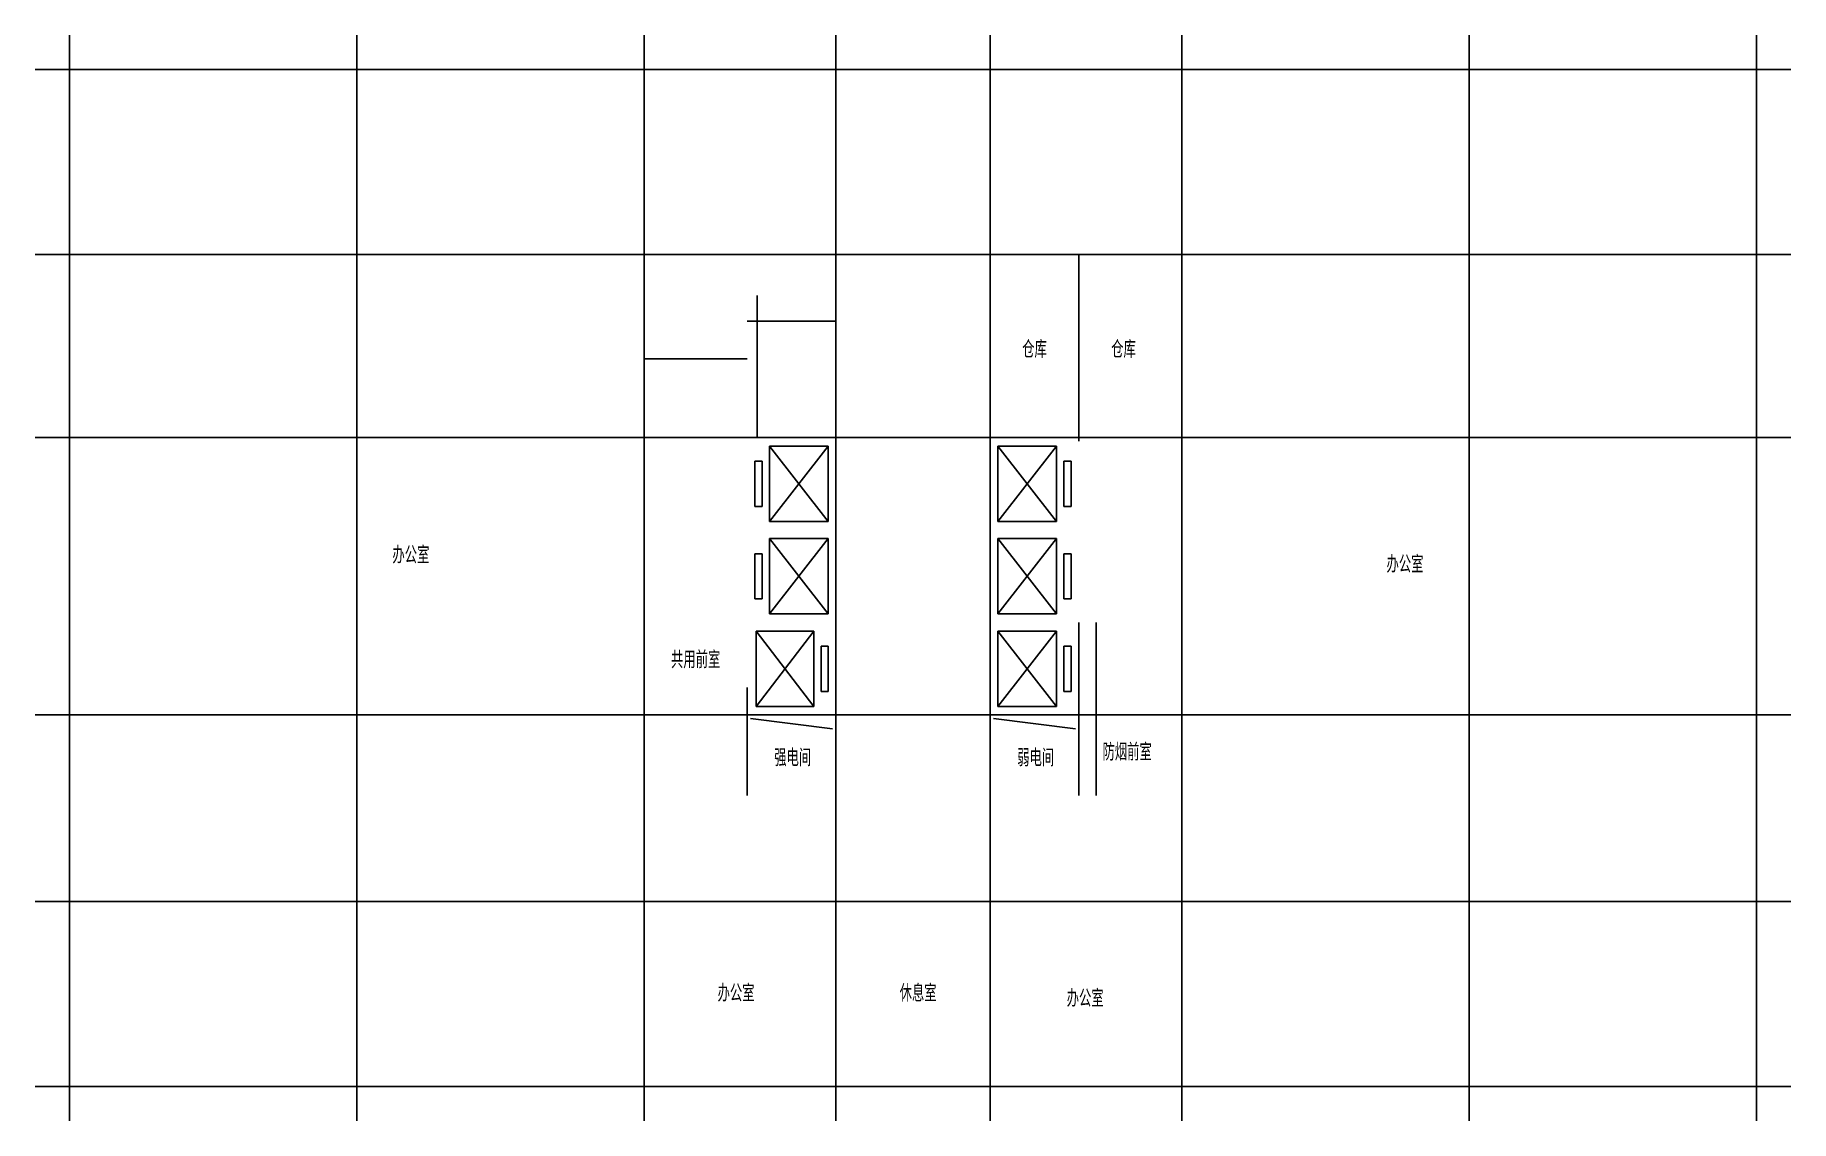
# Model space of a CAD drawing. Extents: x -1000 to 50300, y -1000 to 30700.
import ezdxf

# ---------------------------------------------------------------- set-up
doc = ezdxf.new("R2010")
doc.units = 0
doc.header["$LTSCALE"] = 1000
doc.header["$MEASUREMENT"] = 0
for name, color, linetype in [('DOTE', 1, 'Continuous'), ('EVTR', 2, 'Continuous'), ('hole', 50, 'Continuous'), ('Text', 7, 'Continuous')]:
    doc.layers.add(name, color=color, linetype=linetype)
doc.styles.get("Standard").update_dxf_attribs({"font": 'gbenor.shx', "bigfont": 'gbcbig.shx'})

msp = doc.modelspace()

# ---------------------------------------------------------------- linework, layer by layer
at = {"layer": 'DOTE'}
for p, q in [((0, -1000), (0, 30700)), ((8400, -1000), (8400, 30700)), ((16800, -1000), (16800, 30700)), ((22400, -1000), (22400, 30700)), ((26900, -1000), (26900, 30700)), ((32500, -1000), (32500, 30700)), ((40900, -1000), (40900, 30700)), ((49300, -1000), (49300, 30700)), ((-1000, 29700), (50300, 29700)), ((-1000, 24300), (50300, 24300)), ((33500, 24300), (15800, 24300)), ((29500, 18850), (29500, 24300)), ((20100, 23100), (20100, 18950)), ((19800, 22350), (22400, 22350)), ((19800, 21250), (16800, 21250)), ((-1000, 18950), (50300, 18950)), ((29500, 13550), (29500, 8500)), ((30000, 13550), (30000, 8500)), ((19800, 11650), (19800, 8500)), ((-1000, 10850), (50300, 10850)), ((-1000, 5400), (50300, 5400)), ((-1000, 0), (50300, 0))]:
    msp.add_line(p, q, dxfattribs=at)
at = {"layer": 'EVTR'}
for p, q in [((22175, 18700), (20455, 18700)), ((20455, 18700), (20455, 16500)), ((20455, 16500), (22175, 18700)), ((22175, 16500), (20455, 18700)), ((22175, 16500), (22175, 18700)), ((28845, 18700), (27125, 18700)), ((27125, 18700), (27125, 16500)), ((28845, 18700), (27125, 16500)), ((27125, 18700), (28845, 16500)), ((28845, 16500), (28845, 18700)), ((20240, 18260), (20025, 18260)), ((20025, 18260), (20025, 16940)), ((20240, 16940), (20240, 18260)), ((29275, 18260), (29060, 18260)), ((29060, 18260), (29060, 16940)), ((29275, 16940), (29275, 18260)), ((20025, 16940), (20240, 16940)), ((29060, 16940), (29275, 16940)), ((20455, 16500), (22175, 16500)), ((27125, 16500), (28845, 16500)), ((22175, 16000), (20455, 16000)), ((20455, 16000), (20455, 13800)), ((20455, 13800), (22175, 16000)), ((22175, 13800), (20455, 16000)), ((22175, 13800), (22175, 16000)), ((28845, 16000), (27125, 16000)), ((27125, 16000), (27125, 13800)), ((28845, 16000), (27125, 13800)), ((27125, 16000), (28845, 13800)), ((28845, 13800), (28845, 16000)), ((20240, 15560), (20025, 15560)), ((20025, 15560), (20025, 14240)), ((20240, 14240), (20240, 15560)), ((29275, 15560), (29060, 15560)), ((29060, 15560), (29060, 14240)), ((29275, 14240), (29275, 15560)), ((20025, 14240), (20240, 14240)), ((29060, 14240), (29275, 14240)), ((20455, 13800), (22175, 13800)), ((27125, 13800), (28845, 13800)), ((21754, 13300), (20071, 13300)), ((20071, 13300), (20071, 11100)), ((21754, 13300), (20071, 11100)), ((20071, 13300), (21754, 11100)), ((21754, 11100), (21754, 13300)), ((22175, 12860), (21965, 12860)), ((21965, 12860), (21965, 11540)), ((22175, 11540), (22175, 12860)), ((28845, 13300), (27125, 13300)), ((27125, 13300), (27125, 11100)), ((28845, 13300), (27125, 11100)), ((27125, 13300), (28845, 11100)), ((28845, 11100), (28845, 13300)), ((29275, 12860), (29060, 12860)), ((29060, 12860), (29060, 11540)), ((29275, 11540), (29275, 12860)), ((21965, 11540), (22175, 11540)), ((29060, 11540), (29275, 11540)), ((20071, 11100), (21754, 11100)), ((27125, 11100), (28845, 11100))]:
    msp.add_line(p, q, dxfattribs=at)
at = {"layer": 'hole'}
for p, q in [((19900, 10750), (22300, 10450)), ((27000, 10750), (29400, 10450))]:
    msp.add_line(p, q, dxfattribs=at)

# ---------------------------------------------------------------- texts
at = {"layer": 'Text', "char_height": 500, "attachment_point": 5}
for s, width, insert in [('仓库', 2400, (28200, 21525)), ('仓库', 2400, (30800, 21525)), ('办公室', 5700, (9979, 15521)), ('办公室', 5700, (39025, 15252)), ('共用前室', 3000, (18300, 12463)), ('强电间', 2400, (21135, 9600)), ('弱电间', 2400, (28235, 9600)), ('防烟前室', 2800, (30907, 9769)), ('办公室', 5700, (19481, 2728)), ('休息室', 4400, (24800, 2728)), ('办公室', 5600, (29681, 2577))]:
    msp.add_mtext_dynamic_manual_height_columns(s, width=width, gutter_width=1750, heights=[0], dxfattribs=dict(at, insert=insert))

doc.saveas('drawing.dxf')
